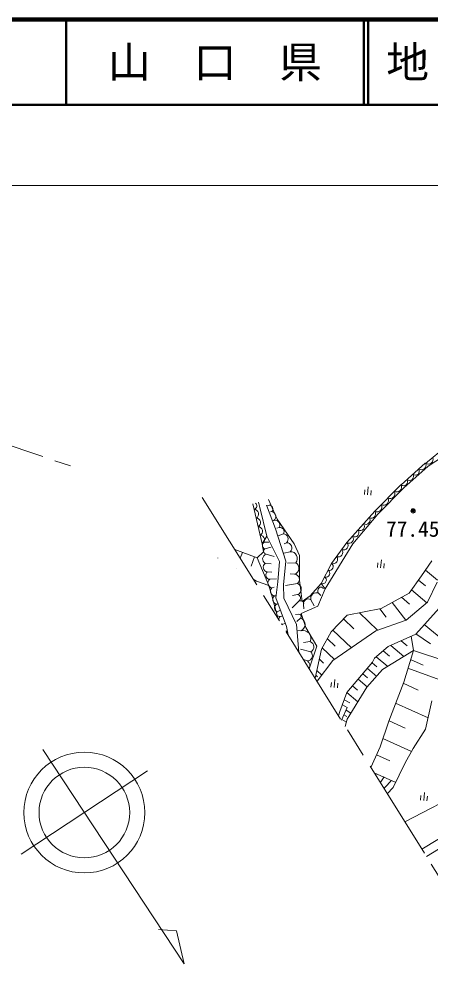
# Model space of a CAD drawing. Units: millimetres, scale not verified. Extents: x 40000 to 680000, y 20000 to 380000.
# Drawn here: x 327544 to 375558, y 266741 to 380000 of the extents above; entities that cross this region are included whole.
import ezdxf
from ezdxf.enums import TextEntityAlignment as Align

# ---------------------------------------------------------------- set-up
doc = ezdxf.new("R2010")
doc.units = ezdxf.units.MM
doc.header["$LTSCALE"] = 1000
doc.header["$PDMODE"] = 32
doc.header["$PDSIZE"] = 500
doc.linetypes.add('CHAIN', pattern=[18.5, 12, -1.5, 3.5, -1.5])
for name, color, linetype, lineweight in [('M-BGD', 7, 'Continuous', 13), ('M-BMK', 2, 'CHAIN', 13), ('M-BMK-SRVR', 3, 'Continuous', 13), ('M-STR-HTXT', 7, 'Continuous', 13), ('M-TTL', 2, 'Continuous', 140), ('M-TTL-LINE', 7, 'Continuous', 50), ('M-TTL-TXT', 7, 'Continuous', 13)]:
    doc.layers.add(name, color=color, linetype=linetype, lineweight=lineweight)
doc.styles.add('ＭＳ ゴシック', font='')
doc.styles.get('ＭＳ ゴシック').set_extended_font_data('MS Gothic')

msp = doc.modelspace()

# ---------------------------------------------------------------- linework, layer by layer
at = {"layer": 'M-BGD'}
for p, q in [((374965, 328121), (377432, 330138)), ((375267, 327785), (377839, 329449)), ((372114, 325625), (374933, 328157)), ((372448, 325253), (375267, 327785)), ((368194, 324438), (368285, 325372)), ((369035, 322520), (372092, 325605)), ((369390, 322168), (372448, 325253)), ((367875, 325035), (367821, 324475)), ((368622, 324962), (368567, 324402)), ((354956, 322746), (354805, 323399)), ((355455, 323579), (355628, 322955)), ((355628, 322955), (356455, 319599)), ((356379, 323231), (357441, 320466)), ((356461, 323173), (356699, 323249)), ((357660, 321613), (356634, 323907)), ((355876, 318705), (354956, 322746)), ((357008, 322484), (356851, 322444)), ((365793, 318856), (369035, 322520)), ((366483, 318703), (369390, 322168)), ((357236, 321442), (357123, 321409)), ((357881, 320634), (357621, 320560)), ((359622, 318698), (357660, 321613)), ((355876, 318705), (356455, 319599)), ((356455, 319599), (357931, 316647)), ((357441, 320466), (358651, 316680)), ((358366, 319874), (357775, 319657)), ((356036, 317774), (355876, 318705)), ((356145, 318911), (356660, 318905)), ((356200, 318127), (356934, 318341)), ((358727, 318852), (358452, 318725)), ((360266, 317369), (359622, 318698)), ((363234, 313471), (366483, 318703)), ((365793, 318856), (363978, 316432)), ((355299, 317083), (352681, 318069)), ((353588, 317721), (353327, 317034)), ((355009, 317182), (354596, 316093)), ((355299, 317083), (356036, 317774)), ((356360, 317509), (357275, 317222)), ((359172, 317789), (358421, 317620)), ((360247, 314457), (360266, 317369)), ((350705, 317062), (350704, 317059)), ((355299, 317083), (356662, 313845)), ((356255, 316433), (356953, 316398)), ((357931, 316647), (357736, 314283)), ((358651, 316680), (358393, 313931)), ((359804, 316510), (358836, 316473)), ((363978, 316432), (362787, 314088)), ((369402, 316495), (369347, 315935)), ((369721, 315899), (369811, 316832)), ((370148, 316422), (370094, 315863)), ((374491, 314974), (375688, 316743)), ((352870, 315829), (352869, 315826)), ((356475, 315425), (357010, 315406)), ((359672, 315152), (359151, 315203)), ((373055, 312969), (374491, 314974)), ((374951, 315655), (376346, 314461)), ((355222, 314364), (354847, 314598)), ((356662, 313845), (355222, 314364)), ((357040, 312531), (356662, 313845)), ((356776, 314573), (357560, 314629)), ((357505, 312398), (357736, 314283)), ((358432, 312380), (358393, 313931)), ((360029, 314087), (358602, 313853)), ((360563, 311960), (360247, 314457)), ((362787, 314088), (361485, 312648)), ((363234, 313471), (362787, 314088)), ((374143, 314488), (374959, 313790)), ((376320, 314254), (375213, 311913)), ((357030, 313584), (357287, 313635)), ((357335, 312655), (357520, 312648)), ((360022, 312783), (359431, 312676)), ((361485, 312648), (360563, 311960)), ((362404, 311442), (363234, 313471)), ((362523, 312901), (362733, 312694)), ((362806, 313663), (363042, 313498)), ((369782, 311150), (373055, 312969)), ((373317, 313336), (375105, 311806)), ((357040, 312531), (357768, 309914)), ((358740, 309075), (357505, 312398)), ((357611, 311663), (357811, 311688)), ((359890, 309292), (358432, 312380)), ((360167, 312012), (359412, 311241)), ((360731, 311617), (360739, 311134)), ((361576, 312182), (361965, 311453)), ((371078, 311870), (372669, 309810)), ((372157, 312470), (373086, 311676)), ((375213, 311913), (372722, 309785)), ((357645, 310772), (357968, 310938)), ((359800, 310441), (360183, 310486)), ((360438, 310564), (362404, 311442)), ((361008, 308932), (360438, 310564)), ((363931, 308422), (365804, 310366)), ((365804, 310366), (369782, 311150)), ((367244, 310645), (369370, 308611)), ((369643, 311108), (370360, 310145)), ((373816, 308176), (376563, 311197)), ((357986, 310223), (358200, 310279)), ((358293, 309322), (358580, 309392)), ((360163, 306076), (359890, 309292)), ((360404, 310054), (359937, 309655)), ((365391, 309934), (366604, 308773)), ((372722, 309785), (369149, 308534)), ((374824, 309285), (378590, 306168)), ((358651, 308499), (358807, 308515)), ((358908, 308087), (358740, 309075)), ((360405, 308540), (359965, 308583)), ((362258, 306777), (361008, 308932)), ((362833, 306409), (363931, 308422)), ((364147, 305073), (369149, 308534)), ((364151, 308638), (366311, 306571)), ((370593, 306709), (373816, 308176)), ((373848, 308211), (375544, 307035)), ((361483, 307284), (360718, 307194)), ((363503, 307628), (364413, 306757)), ((372120, 307397), (372812, 306809)), ((373274, 307927), (373547, 306258)), ((361564, 306092), (360361, 306406)), ((361392, 304106), (362258, 306777)), ((362072, 303016), (362833, 306409)), ((362916, 306559), (364334, 305202)), ((368991, 305353), (370593, 306709)), ((369954, 304021), (373548, 306263)), ((370029, 306217), (370763, 305593)), ((370923, 306846), (372440, 305557)), ((372415, 302556), (373548, 306263)), ((373549, 306249), (377439, 304955)), ((361201, 305058), (360721, 305204)), ((364147, 305073), (362297, 302654)), ((362574, 305256), (363069, 304783)), ((365786, 301346), (368770, 304870)), ((368729, 304809), (369281, 304340)), ((368770, 304870), (368991, 305353)), ((369210, 305524), (370554, 304382)), ((373224, 305202), (374676, 304537)), ((362273, 303914), (362843, 303368)), ((368128, 301975), (369954, 304021)), ((368174, 304156), (369262, 303232)), ((372918, 304202), (376621, 302813)), ((362152, 303374), (362353, 303182)), ((363976, 302516), (363922, 301956)), ((364295, 301920), (364386, 302853)), ((364723, 302444), (364668, 301884)), ((367096, 302887), (368153, 301988)), ((367635, 303522), (368171, 303066)), ((372415, 302556), (370689, 297991)), ((372362, 302417), (374113, 301622)), ((364959, 299107), (365786, 301346)), ((365786, 301346), (367070, 300254)), ((365822, 298243), (368128, 301975)), ((366441, 302116), (367025, 301620)), ((365462, 300470), (366129, 300124)), ((374979, 297042), (375684, 300359)), ((364808, 298629), (364959, 299107)), ((365142, 298094), (365832, 299602)), ((365832, 299602), (365252, 299899)), ((365680, 299270), (366244, 298926)), ((371479, 300082), (375260, 298366)), ((365190, 298199), (365729, 297896)), ((365438, 298740), (365767, 298554)), ((365590, 297376), (365822, 298243)), ((369668, 294995), (370689, 297991)), ((370704, 298032), (372601, 297171)), ((373512, 294810), (374979, 297042)), ((369997, 295952), (373315, 294446)), ((368577, 292588), (369668, 294995)), ((372607, 293133), (373512, 294810)), ((369252, 294065), (370812, 293357)), ((371199, 290226), (372607, 293133)), ((368961, 291973), (371490, 290826)), ((370499, 289508), (371199, 290226)), ((374434, 289306), (374379, 288746)), ((374753, 288710), (374843, 289643)), ((375180, 289233), (375126, 288673)), ((374542, 283026), (380280, 286561)), ((379963, 285192), (375071, 282178))]:
    msp.add_line(p, q, dxfattribs=at)
msp.add_lwpolyline([(372555, 286212), (379757, 289978), (380280, 286561)], dxfattribs=at)
for radius in [150, 120, 90, 60, 30, 20]:
    msp.add_circle((373508, 322565), radius, dxfattribs=at)
for centre, radius, start, end in [((375296, 328582), 548, 234.93256, 23.60168), ((373776, 327207), 466, 230.11975, 33.7258), ((374479, 327915), 548, 234.93256, 23.60168), ((372402, 325973), 466, 230.11975, 33.7258), ((373089, 326590), 466, 230.11975, 33.7258), ((371598, 325348), 571, 242.66747, 27.84111), ((370064, 323801), 571, 242.66747, 27.84111), ((370831, 324575), 571, 242.66747, 27.84111), ((354835, 323154), 426, 286.39546, 50.46667), ((356694, 322802), 447, 314.64348, 89.40375), ((369297, 323027), 571, 242.66747, 27.84111), ((354939, 322211), 536, 297.49717, 88.17721), ((355169, 321201), 536, 297.49717, 88.17721), ((356905, 321915), 578, 304.94014, 79.70041), ((367988, 321487), 499, 239.9587, 37.02534), ((368637, 322220), 499, 239.9587, 37.02534), ((355399, 320190), 536, 297.49717, 88.17721), ((357390, 320903), 560, 331.20635, 105.96662), ((357965, 320152), 488, 325.17972, 99.93999), ((367340, 320754), 499, 239.9587, 37.02534), ((355629, 319180), 536, 297.49717, 88.17721), ((358334, 319287), 587, 312.07834, 86.83861), ((366043, 319288), 499, 239.9587, 37.02534), ((366691, 320021), 499, 239.9587, 37.02534), ((356336, 318531), 426, 116.65458, 251.41485), ((358728, 318227), 624, 315.32545, 90.08572), ((365396, 318523), 518, 246.39806, 39.98652), ((356531, 316949), 585, 107.06145, 241.82172), ((356409, 317851), 346, 127.04455, 261.80482), ((359222, 317018), 773, 318.92742, 93.68769), ((364186, 316907), 518, 246.39806, 39.98652), ((364791, 317715), 518, 246.39806, 39.98652), ((356575, 315975), 559, 124.92154, 259.68181), ((359455, 315859), 739, 287.06145, 61.82172), ((363744, 316059), 440, 248.2664, 57.8314), ((356803, 315062), 489, 132.07834, 266.83861), ((359628, 314545), 609, 311.13695, 85.89722), ((362950, 314497), 440, 248.2664, 57.8314), ((363347, 315278), 440, 248.2664, 57.8314), ((357109, 314132), 554, 127.04455, 261.80482), ((359754, 313436), 706, 292.34269, 67.10296), ((357376, 313183), 529, 130.76409, 265.52436), ((357679, 312217), 558, 128.18617, 262.94644), ((359934, 312367), 425, 303.22595, 77.98622), ((362199, 312344), 644, 59.83027, 194.59054), ((362823, 313223), 440, 92.27872, 227.03899), ((357814, 311224), 483, 114.79504, 249.55532), ((360367, 311697), 373, 347.65426, 122.41453), ((361271, 311724), 550, 56.39416, 191.15443), ((357930, 310568), 350, 144.51203, 279.2723), ((360203, 310224), 263, 319.68069, 94.44096), ((358327, 309836), 516, 131.4239, 179.03247), ((358327, 309836), 516, 244.88236, 266.18417), ((358479, 308896), 464, 113.64339, 129.92493), ((360089, 309297), 820, 292.64869, 67.40896), ((360682, 307688), 897, 333.26328, 108.02355), ((361275, 306671), 647, 296.52377, 71.28404), ((361167, 305651), 594, 273.2328, 47.99307), ((360617, 304455), 839, 336.21914, 45.94262)]:
    msp.add_arc(centre, radius, start, end, dxfattribs=at)
for points in [[(369113, 291730), (369140, 291769), (369167, 291809), (369195, 291849)], [(370123, 290110), (370405, 290423), (370695, 290730), (370965, 291052)]]:
    msp.add_open_spline(points, degree=3, dxfattribs=at)
msp.add_open_spline([(369684, 290813), (369734, 290880), (369782, 290948), (369830, 291017), (369938, 291172), (370031, 291338), (370131, 291499)], degree=3, knots=[0, 0, 0, 0, 1, 1, 1, 2, 2, 2, 2], dxfattribs=at)
msp.add_point((373508, 322565), dxfattribs=at)
at = {"layer": 'M-BMK'}
for p, q in [((248769, 356342), (333512, 327816)), ((348904, 324123), (399795, 242547))]:
    msp.add_line(p, q, dxfattribs=at)
at = {"layer": 'M-BMK-SRVR'}
for p, q in [((330261, 294681), (346799, 269651)), ((342491, 292177), (327767, 282449)), ((345888, 273488), (343768, 273641)), ((346799, 269651), (345888, 273488))]:
    msp.add_line(p, q, dxfattribs=at)
for radius in [7059, 5294]:
    msp.add_circle((335129, 287313), radius, dxfattribs=at)
at = {"layer": 'M-STR-HTXT'}
msp.add_line((177090, 360599), (429483, 360599), dxfattribs=at)
at = {"layer": 'M-TTL'}
msp.add_line((680000, 380000), (40000, 380000), dxfattribs=at)
at = {"layer": 'M-TTL-LINE'}
for p, q in [((333000, 380000), (333000, 370000)), ((367750, 380000), (367750, 370000)), ((368250, 380000), (368250, 370000)), ((40000, 370000), (680000, 370000))]:
    msp.add_line(p, q, dxfattribs=at)

# ---------------------------------------------------------------- texts
at = {"layer": 'M-BGD', "style": 'ＭＳ ゴシック'}
msp.add_text('77.45', height=1833, dxfattribs=at).set_placement((373472, 320457), align=Align.MIDDLE_CENTER)
at = {"layer": 'M-TTL-TXT', "style": 'ＭＳ ゴシック'}
msp.add_text('山\u3000口\u3000県', height=3666, dxfattribs=at).set_placement((350375, 375000), align=Align.MIDDLE_CENTER)
msp.add_text('地 名      長門市油谷津黄', height=3666, dxfattribs=at).set_placement((370380, 375000), align=Align.MIDDLE_LEFT)

doc.saveas('drawing.dxf')
